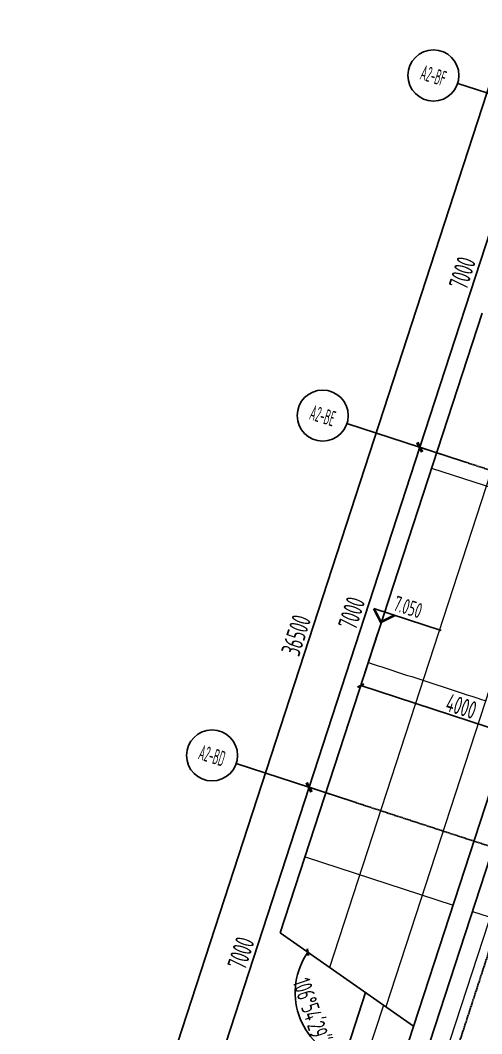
# Model space of a CAD drawing. Header units: millimetres. Extents: x 11677979 to 24947533, y -12764720 to -6308891.
# Drawn here: x 11830114 to 11839157, y -6340439 to -6320606 of the extents above; entities that cross this region are included whole.
import ezdxf
from ezdxf.enums import TextEntityAlignment as Align

# ---------------------------------------------------------------- set-up
doc = ezdxf.new("R2010")
doc.units = ezdxf.units.MM
doc.header["$LTSCALE"] = 10
doc.linetypes.add('A2-RG-AXIS$0$CENTER', pattern=[2, 1.25, -0.25, 0.25, -0.25])
doc.linetypes.add('A2-RG-AXIS$0$DOTE', pattern=[2.42, 2, -0.2, 0.02, -0.2])
for name, color, linetype in [('A2-RB-RF$0$$34$A-DIMS-100', 1, 'Continuous'), ('A2-RG-AXIS$0$A-AXIS', 1, 'Continuous'), ('A2-RG-AXIS$0$A-DIMS-100', 1, 'Continuous'), ('A2-RG-AXIS$0$A-GRID', 1, 'A2-RG-AXIS$0$CENTER'), ('A2-RG-AXIS$0$A-SYMB', 4, 'Continuous'), ('A2-RI-RF$0$$2$A-SYMB', 4, 'Continuous'), ('A2-RI-RF$0$A-ROOF-DRAN', 175, 'Continuous'), ('A2-RI-RF$0$A-ROOF-EDGE', 2, 'Continuous')]:
    doc.layers.add(name, color=color, linetype=linetype)
doc.layers.add('A2-RI-RF$0$A-DETL-LLIN', color=3, linetype='Continuous', lineweight=5)
doc.layers.add('A2-RI-RF$0$A-ROOF-PATT', color=8, linetype='Continuous', lineweight=13)
doc.styles.add('A2-RB-RF$0$$0$XD2008', font='hzs.shx', dxfattribs={"width": 0.7, "bigfont": 'hztxt.shx'})
doc.styles.add('A2-RG-AXIS$0$ECADI', font='hzs.shx', dxfattribs={"width": 0.7, "bigfont": 'hztxt.shx'})
doc.styles.add('A2-RG-AXIS$0$XD2008', font='hzs.shx', dxfattribs={"width": 0.7, "bigfont": 'hztxt.shx'})
doc.styles.add('A2-RI-RF$0$$0$XD2008', font='xd-hzs.shx', dxfattribs={"width": 0.7, "bigfont": 'xd-hztxt.shx'})
doc.dimstyles.new('A2-RB-RF$0$$0$XD100$0', dxfattribs={"dimscale": 100, "dimtxt": 3.5, "dimasz": 1, "dimexe": 1, "dimexo": 2, "dimgap": 0.5, "dimtad": 1, "dimdec": 0, "dimdsep": 46, "dimtxsty": 'A2-RB-RF$0$$0$XD2008', "dimblk1": 'A2-RB-RF$0$$20$_ArchTick', "dimblk2": 'A2-RB-RF$0$$20$_ArchTick', "dimsah": 1, "dimcen": 2.5, "dimclrt": 4, "dimaunit": 1, "dimadec": 0, "dimazin": 0, "dimtfac": 1, "dimtdec": 0, "dimtix": 1, "dimtmove": 2, "dimatfit": 3, "dimfxl": 0, "dimtolj": 1, "dimtzin": 0, "dimarcsym": 0})
doc.dimstyles.new('A2-RG-AXIS$0$XD150$0', dxfattribs={"dimscale": 150, "dimtxt": 2.5, "dimasz": 1, "dimexe": 1, "dimexo": 2, "dimgap": 0.5, "dimtad": 1, "dimdec": 0, "dimdsep": 46, "dimtxsty": 'A2-RG-AXIS$0$XD2008', "dimblk": 'A2-RG-AXIS$0$_ArchTick', "dimcen": 2.5, "dimclrt": 4, "dimaunit": 1, "dimadec": 0, "dimazin": 0, "dimtfac": 1, "dimtdec": 0, "dimtmove": 2, "dimatfit": 3, "dimfxl": 0, "dimtolj": 1, "dimtzin": 0, "dimarcsym": 0})

# ---------------------------------------------------------------- blocks, each defined once
blk = doc.blocks.new('A2-RG-AXIS$0$_ArchTick')
at = {"color": 0, "linetype": 'ByBlock', "const_width": 0.4}
blk.add_lwpolyline([(-0.5, -0.5), (0.5, 0.5)], dxfattribs=at)
blk = doc.blocks.new('*D582')
at = {"layer": 'A2-RG-AXIS$0$A-DIMS-100', "color": 0, "lineweight": -2, "transparency": 16777216}
for p, q in [((11833604, -6342272), (11835773, -6335617)), ((11836629, -6335896), (11835630, -6335571)), ((11834174, -6342458), (11833461, -6342226))]:
    blk.add_line(p, q, dxfattribs=at)
at = {"layer": 'Defpoints', "color": 0, "transparency": 16777216}
for p in [(11835773, -6335617), (11836914, -6335989), (11834459, -6342551)]:
    blk.add_point(p, dxfattribs=at)
at = {"layer": 'A2-RG-AXIS$0$A-DIMS-100', "color": 0, "lineweight": -2, "transparency": 16777216, "xscale": 150, "yscale": 150, "zscale": 150}
for p, rotation in [((11835773, -6335617), 71.94704053343993), ((11833604, -6342272), 251.9470405334399)]:
    blk.add_blockref('A2-RG-AXIS$0$_ArchTick', p, dxfattribs=dict(at, rotation=rotation))
at = {"layer": 'A2-RG-AXIS$0$A-DIMS-100', "color": 4, "transparency": 16777216, "insert": (11834439, -6338863), "char_height": 375, "attachment_point": 5, "rotation": 71.947, "style": 'A2-RG-AXIS$0$XD2008'}
blk.add_mtext('\\A1;7000', dxfattribs=at)
blk = doc.blocks.new('*D545')
at = {"layer": 'A2-RG-AXIS$0$A-DIMS-100', "color": 0, "lineweight": -2, "transparency": 16777216}
for p, q in [((11835773, -6335617), (11837942, -6328962)), ((11838798, -6329241), (11837800, -6328915)), ((11836629, -6335896), (11835630, -6335571))]:
    blk.add_line(p, q, dxfattribs=at)
at = {"layer": 'Defpoints', "color": 0, "transparency": 16777216}
for p in [(11837942, -6328962), (11839083, -6329333), (11836914, -6335989)]:
    blk.add_point(p, dxfattribs=at)
at = {"layer": 'A2-RG-AXIS$0$A-DIMS-100', "color": 0, "lineweight": -2, "transparency": 16777216, "xscale": 150, "yscale": 150, "zscale": 150}
for p, rotation in [((11837942, -6328962), 71.94704053343993), ((11835773, -6335617), 251.9470405334399)]:
    blk.add_blockref('A2-RG-AXIS$0$_ArchTick', p, dxfattribs=dict(at, rotation=rotation))
at = {"layer": 'A2-RG-AXIS$0$A-DIMS-100', "color": 4, "transparency": 16777216, "insert": (11836608, -6332208), "char_height": 375, "attachment_point": 5, "rotation": 71.947, "style": 'A2-RG-AXIS$0$XD2008'}
blk.add_mtext('\\A1;7000', dxfattribs=at)
blk = doc.blocks.new('*D546')
at = {"layer": 'A2-RG-AXIS$0$A-DIMS-100', "color": 0, "lineweight": -2, "transparency": 16777216}
for p, q in [((11837942, -6328962), (11840112, -6322306)), ((11840967, -6322585), (11839969, -6322260)), ((11838798, -6329241), (11837800, -6328915))]:
    blk.add_line(p, q, dxfattribs=at)
at = {"layer": 'Defpoints', "color": 0, "transparency": 16777216}
for p in [(11840112, -6322306), (11841252, -6322678), (11839083, -6329333)]:
    blk.add_point(p, dxfattribs=at)
at = {"layer": 'A2-RG-AXIS$0$A-DIMS-100', "color": 0, "lineweight": -2, "transparency": 16777216, "xscale": 150, "yscale": 150, "zscale": 150}
for p, rotation in [((11840112, -6322306), 71.94704053343993), ((11837942, -6328962), 251.9470405334399)]:
    blk.add_blockref('A2-RG-AXIS$0$_ArchTick', p, dxfattribs=dict(at, rotation=rotation))
at = {"layer": 'A2-RG-AXIS$0$A-DIMS-100', "color": 4, "transparency": 16777216, "insert": (11838777, -6325553), "char_height": 375, "attachment_point": 5, "rotation": 71.947, "style": 'A2-RG-AXIS$0$XD2008'}
blk.add_mtext('\\A1;7000', dxfattribs=at)
blk = doc.blocks.new('*D548')
at = {"layer": 'A2-RG-AXIS$0$A-DIMS-100', "color": 0, "lineweight": -2, "transparency": 16777216}
for p, q in [((11830114, -6350075), (11841425, -6315372)), ((11842851, -6315837), (11841283, -6315325)), ((11831540, -6350540), (11829971, -6350029))]:
    blk.add_line(p, q, dxfattribs=at)
at = {"layer": 'Defpoints', "color": 0, "transparency": 16777216}
for p in [(11841425, -6315372), (11843137, -6315930), (11831825, -6350633)]:
    blk.add_point(p, dxfattribs=at)
at = {"layer": 'A2-RG-AXIS$0$A-DIMS-100', "color": 0, "lineweight": -2, "transparency": 16777216, "xscale": 150, "yscale": 150, "zscale": 150}
for p, rotation in [((11841425, -6315372), 71.94704049334094), ((11830114, -6350075), 251.9470404933409)]:
    blk.add_blockref('A2-RG-AXIS$0$_ArchTick', p, dxfattribs=dict(at, rotation=rotation))
at = {"layer": 'A2-RG-AXIS$0$A-DIMS-100', "color": 4, "transparency": 16777216, "insert": (11835520, -6332642), "char_height": 375, "attachment_point": 5, "rotation": 71.947, "style": 'A2-RG-AXIS$0$XD2008'}
blk.add_mtext('\\A1;36500', dxfattribs=at)
blk = doc.blocks.new('A2-RG-AXIS$0$ECADI-TAG-GRID')
at = {"color": 13}
blk.add_circle((0, 0), 5, dxfattribs=at)
at = {"style": 'A2-RG-AXIS$0$ECADI', "width": 0.7}
blk.add_attdef('GRID', text='', height=5, dxfattribs=at).set_placement((0, 0), align=Align.MIDDLE)
blk = doc.blocks.new('A2-RI-RF$0$$2$ECADI-TAG-HGHT（国标）')
at = {"color": 1}
blk.add_line((-2.12, 2.12), (11.77, 2.12), dxfattribs=at)
at = {"color": 1, "const_width": 0.5}
blk.add_lwpolyline([(-2.12, 2.12), (0, 0), (2.12, 2.12)], dxfattribs=at)
at = {"style": 'A2-RI-RF$0$$0$XD2008', "width": 0.7}
blk.add_attdef('FL', text='', height=3, dxfattribs=at).set_placement((-2.69, 2.97), align=Align.RIGHT)
for tag, p in [('F.F.L.', (2.28, 2.97)), ('T.O.S.', (2.28, -1.1))]:
    blk.add_attdef(tag, p, '', height=3, dxfattribs=at)
blk = doc.blocks.new('A2-RB-RF$0$$20$_ArchTick')
at = {"color": 0, "linetype": 'ByBlock', "const_width": 0.4}
blk.add_lwpolyline([(-0.5, -0.5), (0.5, 0.5)], dxfattribs=at)
blk = doc.blocks.new('*D678')
at = {"layer": 'A2-RB-RF$0$$34$A-DIMS-100', "color": 0, "lineweight": -2, "transparency": 16777216}
for p, q in [((11837124, -6332591), (11836755, -6333722)), ((11836786, -6333627), (11840589, -6334867)), ((11840927, -6333831), (11840558, -6334962))]:
    blk.add_line(p, q, dxfattribs=at)
at = {"layer": 'Defpoints', "color": 0, "transparency": 16777216}
for p in [(11837186, -6332401), (11840989, -6333641), (11840589, -6334867)]:
    blk.add_point(p, dxfattribs=at)
at = {"layer": 'A2-RB-RF$0$$34$A-DIMS-100', "color": 0, "lineweight": -2, "transparency": 16777216, "xscale": 100, "yscale": 100, "zscale": 100}
for p, rotation in [((11836786, -6333627), 161.9467563309424), ((11840589, -6334867), 341.9467563309423)]:
    blk.add_blockref('A2-RB-RF$0$$20$_ArchTick', p, dxfattribs=dict(at, rotation=rotation))
at = {"layer": 'A2-RB-RF$0$$34$A-DIMS-100', "color": 4, "transparency": 16777216, "insert": (11838757, -6334033), "char_height": 350, "attachment_point": 5, "rotation": 341.9468, "style": 'A2-RB-RF$0$$0$XD2008'}
blk.add_mtext('\\A1;4000', dxfattribs=at)
blk = doc.blocks.new('*D686')
at = {"layer": 'A2-RB-RF$0$$34$A-DIMS-100', "color": 0, "lineweight": -2, "transparency": 16777216}
blk.add_arc((11836879, -6339634), 1378, 145.0388, 251.9468, dxfattribs=at)
at = {"layer": 'Defpoints', "color": 0, "transparency": 16777216}
for p in [(11835209, -6338466), (11835502, -6339650), (11836879, -6339634), (11837822, -6340292), (11832502, -6353062)]:
    blk.add_point(p, dxfattribs=at)
at = {"layer": 'A2-RB-RF$0$$34$A-DIMS-100', "color": 0, "lineweight": -2, "transparency": 16777216, "xscale": 100, "yscale": 100, "zscale": 100}
for p, rotation in [((11835750, -6338844), 55.03883331602694), ((11836452, -6340943), 341.9467563309354)]:
    blk.add_blockref('A2-RB-RF$0$$20$_ArchTick', p, dxfattribs=dict(at, rotation=rotation))
at = {"layer": 'A2-RB-RF$0$$34$A-DIMS-100', "color": 4, "transparency": 16777216, "insert": (11835818, -6339989), "char_height": 350, "attachment_point": 5, "rotation": 288.4928, "style": 'A2-RB-RF$0$$0$XD2008'}
blk.add_mtext('\\A1;106°54\'29"', dxfattribs=at)
blk = doc.blocks.new('A2-RG-AXIS')
at = {"layer": 'A2-RG-AXIS$0$A-AXIS'}
for p, q in [((11840967.2, -6322585.1), (11838685.4, -6321841.4)), ((11838798, -6329240.5), (11836516.1, -6328496.8)), ((11836628.7, -6335895.9), (11834346.8, -6335152.1))]:
    blk.add_line(p, q, dxfattribs=at)
at = {"layer": 'A2-RG-AXIS$0$A-GRID', "linetype": 'A2-RG-AXIS$0$DOTE'}
for p, q in [((11847953.1, -6312274.5), (11834792.3, -6352651.7)), ((11838798, -6329240.5), (11876758.7, -6341613.5)), ((11836628.7, -6335895.9), (11874589.4, -6348268.9))]:
    blk.add_line(p, q, dxfattribs=at)
at = {"layer": 'A2-RG-AXIS$0$A-SYMB'}
ref = blk.add_blockref('A2-RG-AXIS$0$ECADI-TAG-GRID', (11838210, -6321686.4), dxfattribs=dict(at, xscale=100.0000000000341, yscale=100.0000000000341, zscale=100.0000000000341, rotation=342.7200000000827))
ref.add_attrib('GRID', 'A2-BF', dxfattribs={"layer": '0', "height": 300, "rotation": 342.72, "style": 'A2-RG-AXIS$0$ECADI', "width": 0.5}).set_placement((11838210, -6321686.4), align=Align.MIDDLE)
ref = blk.add_blockref('A2-RG-AXIS$0$ECADI-TAG-GRID', (11836040.7, -6328341.8), dxfattribs=dict(at, xscale=100.0000000000341, yscale=100.0000000000341, zscale=100.0000000000341, rotation=342.7200000000827))
ref.add_attrib('GRID', 'A2-BE', dxfattribs={"layer": '0', "height": 300, "rotation": 342.72, "style": 'A2-RG-AXIS$0$ECADI', "width": 0.5}).set_placement((11836040.7, -6328341.8), align=Align.MIDDLE)
ref = blk.add_blockref('A2-RG-AXIS$0$ECADI-TAG-GRID', (11833872.7, -6334993.5), dxfattribs=dict(at, xscale=100.0000000000341, yscale=100.0000000000341, zscale=100.0000000000341, rotation=342.7200000000827))
ref.add_attrib('GRID', 'A2-BD', dxfattribs={"layer": '0', "height": 300, "rotation": 342.72, "style": 'A2-RG-AXIS$0$ECADI', "width": 0.5}).set_placement((11833872.7, -6334993.5), align=Align.MIDDLE)
at = {"layer": 'A2-RG-AXIS$0$A-DIMS-100'}
dim = blk.add_aligned_dim(p1=(11831825.3, -6350632.8), p2=(11843136.5, -6315929.7), distance=1800, dimstyle='A2-RG-AXIS$0$XD150$0', dxfattribs=at)
dim.commit()
dim.dimension.update_dxf_attribs({"geometry": '*D548', "text_midpoint": (11835519.9, -6332642.1)})
for base, p1, p2, picture, middle in [((11840111.5, -6322306.2), (11839083.2, -6329333.5), (11841252.5, -6322678.1), '*D546', (11838777.3, -6325552.6)), ((11837942.3, -6328961.6), (11836913.9, -6335988.9), (11839083.2, -6329333.5), '*D545', (11836608.1, -6332207.9)), ((11835773, -6335617), (11834459.4, -6342551.3), (11836913.9, -6335988.9), '*D582', (11834438.8, -6338863.3))]:
    dim = blk.add_linear_dim(base=base, p1=p1, p2=p2, angle=251.94704, dimstyle='A2-RG-AXIS$0$XD150$0', dxfattribs=at)
    dim.commit()
    dim.dimension.update_dxf_attribs({"geometry": picture, "text_midpoint": middle})
blk = doc.blocks.new('A2-RI-RF')
at = {"layer": 'A2-RI-RF$0$A-ROOF-DRAN'}
for p, q in [((11845985.9, -6315244.2), (11833703.1, -6352927.7)), ((11846366.2, -6315368.2), (11834083.4, -6353051.7))]:
    blk.add_line(p, q, dxfattribs=at)
at = {"layer": 'A2-RI-RF$0$A-ROOF-EDGE'}
for p, q in [((11839162.5, -6326336.4), (11835209, -6338465.8)), ((11835209, -6338465.8), (11837821.5, -6340292.4)), ((11836879.3, -6339633.6), (11832502.3, -6353062.2))]:
    blk.add_line(p, q, dxfattribs=at)
at = {"layer": 'A2-RI-RF$0$A-ROOF-PATT', "lineweight": 9}
for p, q in [((11846854.1, -6315037.9), (11835872.3, -6348730.4)), ((11838173.6, -6329370.4), (11841073.5, -6330315.6)), ((11835694.4, -6336976.6), (11838594.2, -6337921.7)), ((11838974.6, -6338045.7), (11839927, -6338356.1))]:
    blk.add_line(p, q, dxfattribs=at)
at = {"layer": 'A2-RI-RF$0$A-ROOF-PATT'}
for p, q in [((11840342, -6326352.7), (11836173.8, -6339140.7)), ((11841690.3, -6326374.1), (11837277.3, -6339913.3)), ((11836919.2, -6333169.4), (11837011.9, -6333199.6)), ((11837011.9, -6333199.6), (11837105.6, -6333230.2)), ((11837105.6, -6333230.2), (11837200.3, -6333261.1)), ((11837200.3, -6333261.1), (11837295.9, -6333292.2)), ((11837295.9, -6333292.2), (11837392.3, -6333323.7)), ((11837392.3, -6333323.7), (11837489.5, -6333355.3)), ((11837489.5, -6333355.3), (11837587.2, -6333387.2)), ((11837587.2, -6333387.2), (11837685.4, -6333419.2)), ((11837685.4, -6333419.2), (11837784, -6333451.4)), ((11837784, -6333451.4), (11837882.9, -6333483.6)), ((11837882.9, -6333483.6), (11837982.1, -6333516)), ((11837982.1, -6333516), (11838081.3, -6333548.3)), ((11838081.3, -6333548.3), (11838180.6, -6333580.7)), ((11838180.6, -6333580.7), (11838279.7, -6333613)), ((11838279.7, -6333613), (11838378.7, -6333645.3)), ((11838378.7, -6333645.3), (11838477.4, -6333677.5)), ((11838477.4, -6333677.5), (11838575.7, -6333709.5)), ((11838575.7, -6333709.5), (11838673.6, -6333741.4)), ((11838673.6, -6333741.4), (11838770.8, -6333773.1)), ((11838770.8, -6333773.1), (11838867.4, -6333804.6)), ((11838867.4, -6333804.6), (11838963.2, -6333835.8)), ((11838963.2, -6333835.8), (11839058.2, -6333866.8)), ((11839058.2, -6333866.8), (11839152.1, -6333897.4)), ((11839152.1, -6333897.4), (11839245.1, -6333927.6)), ((11837229.1, -6339878.5), (11832890.1, -6353190.8))]:
    blk.add_line(p, q, dxfattribs=at)
at = {"layer": 'A2-RI-RF$0$$2$A-SYMB'}
ref = blk.add_blockref('A2-RI-RF$0$$2$ECADI-TAG-HGHT（国标）', (11837179.6, -6332386), dxfattribs=dict(at, xscale=100, yscale=100, zscale=100, rotation=341.9470404934735))
ref.add_attrib('F.F.L.', '7.050', (11837402.4, -6332146.5), dxfattribs={"layer": '0', "height": 300, "rotation": 341.94704, "style": 'A2-RI-RF$0$$0$XD2008', "width": 0.7})
at = {"layer": 'A2-RI-RF$0$A-DETL-LLIN'}
blk.add_blockref('A2-RG-AXIS', (0, 0), dxfattribs=at)
blk = doc.blocks.new('A2-RB-RF')
at = {"layer": 'A2-RB-RF$0$$34$A-DIMS-100'}
dim = blk.add_aligned_dim(p1=(11837185.8, -6332401.1), p2=(11840988.8, -6333640.7), distance=-1289.8, dimstyle='A2-RB-RF$0$$0$XD100$0', dxfattribs=at)
dim.commit()
dim.dimension.update_dxf_attribs({"geometry": '*D678', "text_midpoint": (11838757.3, -6334033.3)})
dim = blk.add_angular_dim_2l(base=(11835501.805, -6339649.8518), line1=((11836879.3035, -6339633.6274), (11832502.2849, -6353062.232)), line2=((11835208.9976, -6338465.753), (11837821.5273, -6340292.4284)), dimstyle='A2-RB-RF$0$$0$XD100$0', override={"dimadec": 4}, dxfattribs=at)
dim.commit()
dim.dimension.update_dxf_attribs({"geometry": '*D686', "text_midpoint": (11835817.8374, -6339988.6405)})

msp = doc.modelspace()

# ---------------------------------------------------------------- block references
for name in ['A2-RI-RF', 'A2-RG-AXIS', 'A2-RB-RF']:
    msp.add_blockref(name, (0, 0))

doc.saveas('drawing.dxf')
